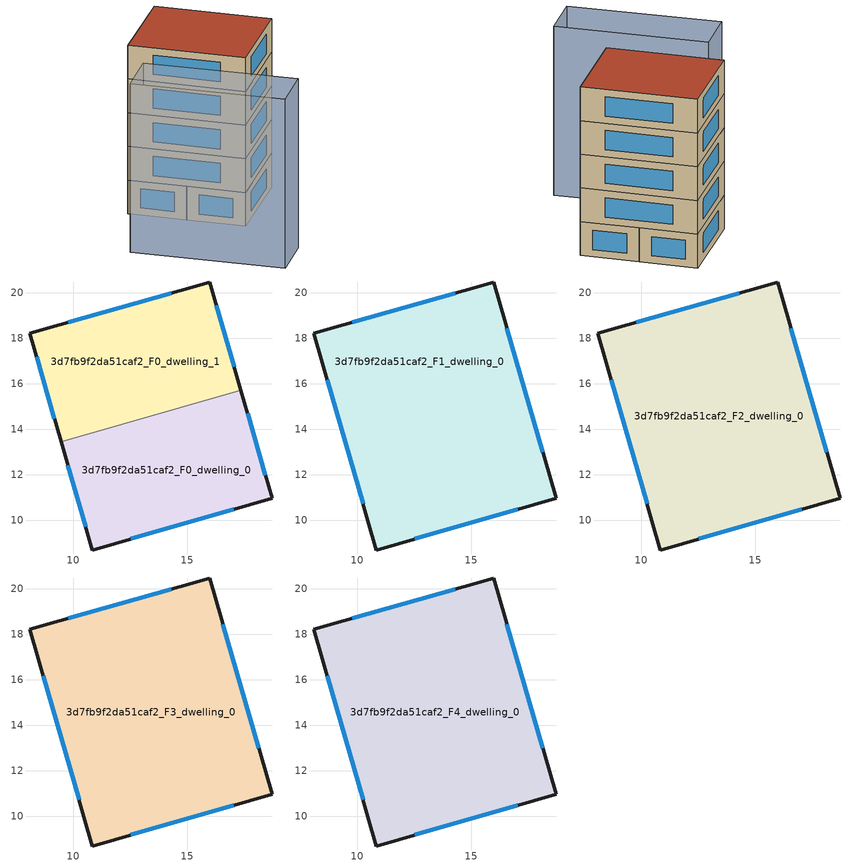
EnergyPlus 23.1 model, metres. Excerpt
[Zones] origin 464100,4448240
3d7fb9f2da51caf2_F0_dwelling_0
 floor ground (EU_floor_Construction): 17.36,15.72 18.74,10.96 10.84,8.69 9.47,13.45 z0
 wall outside (EU_wall_Construction): 9.47,13.45 10.84,8.69 18.74,10.96 17.36,15.72 z0:3
 wall to 3d7fb9f2da51caf2_F0_dwelling_1 (EU_wall_Construction): 17.36,15.72 9.46,13.45 z0:3
 window (EU_Window_Construction): 18.44,11.98 17.66,14.7 / 12.53,9.18 17.05,10.47 / 9.76,12.43 10.54,9.71 z0.64:2.36
3d7fb9f2da51caf2_F0_dwelling_1
 floor ground (EU_floor_Construction): 15.99,20.48 17.36,15.72 9.47,13.45 8.09,18.21 z0
 wall outside (EU_wall_Construction): 17.36,15.72 15.99,20.48 8.09,18.21 9.47,13.45 z0:3
 window (EU_Window_Construction): 14.3,19.99 9.78,18.7 / 17.07,16.74 16.29,19.46 / 8.38,17.19 9.17,14.47 z0.64:2.36
3d7fb9f2da51caf2_F1_dwelling_0
 floor to 3d7fb9f2da51caf2_F0_dwelling_0 (EU_floor_Construction): 17.36,15.72 18.74,10.96 10.84,8.69 9.47,13.45 z3
 floor to 3d7fb9f2da51caf2_F0_dwelling_1 (EU_floor_Construction): 15.99,20.48 17.36,15.72 9.47,13.45 8.09,18.21 z3
 wall outside (EU_wall_Construction): 15.99,20.48 8.09,18.21 10.84,8.69 18.74,10.96 15.99,20.48 z3:6
 window (EU_Window_Construction): 14.3,19.99 9.78,18.7 / 18.15,13 16.58,18.44 / 12.53,9.18 17.05,10.47 / 8.68,16.17 10.25,10.73 z3.64:5.36
3d7fb9f2da51caf2_F2_dwelling_0
 floor to 3d7fb9f2da51caf2_F1_dwelling_0 (EU_floor_Construction): 15.99,20.48 18.74,10.96 10.84,8.69 8.09,18.21 z6
 wall outside (EU_wall_Construction): 15.99,20.48 8.09,18.21 10.84,8.69 18.74,10.96 15.99,20.48 z6:9
 window (EU_Window_Construction): 14.3,19.99 9.78,18.7 / 18.15,13 16.58,18.44 / 12.53,9.18 17.05,10.47 / 8.68,16.17 10.25,10.73 z6.64:8.36
3d7fb9f2da51caf2_F3_dwelling_0
 floor to 3d7fb9f2da51caf2_F2_dwelling_0 (EU_floor_Construction): 15.99,20.48 18.74,10.96 10.84,8.69 8.09,18.21 z9
 wall outside (EU_wall_Construction): 15.99,20.48 8.09,18.21 10.84,8.69 18.74,10.96 15.99,20.48 z9:12
 window (EU_Window_Construction): 14.3,19.99 9.78,18.7 / 18.15,13 16.58,18.44 / 12.53,9.18 17.05,10.47 / 8.68,16.17 10.25,10.73 z9.64:11.36
3d7fb9f2da51caf2_F4_dwelling_0
 floor to 3d7fb9f2da51caf2_F3_dwelling_0 (EU_floor_Construction): 15.99,20.48 18.74,10.96 10.84,8.69 8.09,18.21 z12
 wall outside (EU_wall_Construction): 15.99,20.48 8.09,18.21 10.84,8.69 18.74,10.96 15.99,20.48 z12:15
 window (EU_Window_Construction): 14.3,19.99 9.78,18.7 / 18.15,13 16.58,18.44 / 12.53,9.18 17.05,10.47 / 8.68,16.17 10.25,10.73 z12.64:14.36
 roof outside (EU_roof_Construction): 18.74,10.96 15.99,20.48 8.09,18.21 10.84,8.69 z15
shading: 5.29,1.57 1.5,14.02 / 1.5,14.02 5.58,15.26 / 5.58,15.26 9.37,2.81 / 9.37,2.81 5.29,1.57 z0:15
[Building]
EU S2 Campaign: North Axis=0; Terrain=City; Solar Distribution=FullExterior
[Site:Location]
Yerevan-Zvartnots.Intl.AP: Latitude=40.15; Longitude=44.383; Time Zone=4; Elevation=854
[SizingPeriod:WeatherFileDays]
AnnualSizingPeriod: Begin Month=1; Begin Day of Month=1; End Month=12; End Day of Month=31; Day of Week for Start Day=Monday; Use Weather File Daylight Saving Period=No; Use Weather File Rain and Snow Indicators=No
[MATERIAL]
EU_InternalMass_Material: Roughness=MediumRough; Thickness=0.1; Conductivity=1; Density=1800; Specific Heat=900; Thermal Absorptance=0.9; Solar Absorptance=0.7; Visible Absorptance=0.7
[MATERIAL:NOMASS] Roughness=MediumRough; Thermal Absorptance=0.9; Solar Absorptance=0.7; Visible Absorptance=0.7
Name | Thermal Resistance
EU_wall_NoMass | 1.05043
EU_roof_NoMass | 1.45357
EU_floor_NoMass | 0.478065
[WINDOWMATERIAL:SIMPLEGLAZINGSYSTEM]
EU_Window_SimpleGlazing: UFactor=2.5566; Solar Heat Gain Coefficient=0.75; Visible Transmittance=0.75
[CONSTRUCTION]
EU_wall_Construction: EU_wall_NoMass
EU_roof_Construction: EU_roof_NoMass
EU_floor_Construction: EU_floor_NoMass
EU_Window_Construction: EU_Window_SimpleGlazing
EU_InternalMass_Construction: EU_InternalMass_Material
[ZONE] Type=1; Multiplier=1; Ceiling Height=autocalculate; Floor Area=autocalculate; Part of Total Floor Area=Yes
Name | Volume
3d7fb9f2da51caf2_F0_dwelling_0 | 122.179
3d7fb9f2da51caf2_F1_dwelling_0; 3d7fb9f2da51caf2_F2_dwelling_0; 3d7fb9f2da51caf2_F3_dwelling_0; 3d7fb9f2da51caf2_F4_dwelling_0 | 244.355
3d7fb9f2da51caf2_F0_dwelling_1 | 122.182
[INTERNALMASS] Construction=EU_InternalMass_Construction
Name | Zone or ZoneList | Surface Area
3d7fb9f2da51caf2_F0_dwelling_0_EU_InternalMass | 3d7fb9f2da51caf2_F0_dwelling_0 | 40.7265
3d7fb9f2da51caf2_F0_dwelling_1_EU_InternalMass | 3d7fb9f2da51caf2_F0_dwelling_1 | 40.7275
3d7fb9f2da51caf2_F1_dwelling_0_EU_InternalMass | 3d7fb9f2da51caf2_F1_dwelling_0 | 81.4517
3d7fb9f2da51caf2_F2_dwelling_0_EU_InternalMass | 3d7fb9f2da51caf2_F2_dwelling_0 | 81.4517
3d7fb9f2da51caf2_F3_dwelling_0_EU_InternalMass | 3d7fb9f2da51caf2_F3_dwelling_0 | 81.4517
3d7fb9f2da51caf2_F4_dwelling_0_EU_InternalMass | 3d7fb9f2da51caf2_F4_dwelling_0 | 81.4517
[OTHEREQUIPMENT] Fuel Type=Electricity; Design Level Calculation Method=Watts/Area; Power per Zone Floor Area=1; Fraction Latent=0; Fraction Radiant=0; Fraction Lost=0; Carbon Dioxide Generation Rate=0; EndUse Subcategory=EU_Step8_InternalGains
Name | Zone or ZoneList or Space or SpaceList | Schedule
EU_Step8_InternalGain_3d7fb9f2da51caf2_F0_dwelling_0_f000 | 3d7fb9f2da51caf2_F0_dwelling_0 | EU_Step8_GainSchedule_3d7fb9f2da51caf2_F0_dwelling_0_f000
EU_Step8_InternalGain_3d7fb9f2da51caf2_F0_dwelling_1_f000 | 3d7fb9f2da51caf2_F0_dwelling_1 | EU_Step8_GainSchedule_3d7fb9f2da51caf2_F0_dwelling_1_f000
EU_Step8_InternalGain_3d7fb9f2da51caf2_F1_dwelling_0_f000 | 3d7fb9f2da51caf2_F1_dwelling_0 | EU_Step8_GainSchedule_3d7fb9f2da51caf2_F1_dwelling_0_f000
EU_Step8_InternalGain_3d7fb9f2da51caf2_F2_dwelling_0_f000 | 3d7fb9f2da51caf2_F2_dwelling_0 | EU_Step8_GainSchedule_3d7fb9f2da51caf2_F2_dwelling_0_f000
EU_Step8_InternalGain_3d7fb9f2da51caf2_F3_dwelling_0_f000 | 3d7fb9f2da51caf2_F3_dwelling_0 | EU_Step8_GainSchedule_3d7fb9f2da51caf2_F3_dwelling_0_f000
EU_Step8_InternalGain_3d7fb9f2da51caf2_F4_dwelling_0_f000 | 3d7fb9f2da51caf2_F4_dwelling_0 | EU_Step8_GainSchedule_3d7fb9f2da51caf2_F4_dwelling_0_f000
[ZONEVENTILATION:DESIGNFLOWRATE] Schedule=EU_AlwaysOn; Design Flow Rate Calculation Method=AirChanges/Hour; Air Changes per Hour=0.557805; Ventilation Type=Natural; Fan Pressure Rise=0; Fan Total Efficiency=1; Constant Term Coefficient=1; Temperature Term Coefficient=0; Velocity Term Coefficient=0; Velocity Squared Term Coefficient=0; Minimum Indoor Temperature=-100; Maximum Indoor Temperature=100; Delta Temperature=-100; Minimum Outdoor Temperature=-100; Maximum Outdoor Temperature=100; Maximum Wind Speed=40
Name | Zone or ZoneList or Space or SpaceList
EU_ConstantAir_3d7fb9f2da51caf2_F0_dwelling_0 | 3d7fb9f2da51caf2_F0_dwelling_0
EU_ConstantAir_3d7fb9f2da51caf2_F0_dwelling_1 | 3d7fb9f2da51caf2_F0_dwelling_1
EU_ConstantAir_3d7fb9f2da51caf2_F1_dwelling_0 | 3d7fb9f2da51caf2_F1_dwelling_0
EU_ConstantAir_3d7fb9f2da51caf2_F2_dwelling_0 | 3d7fb9f2da51caf2_F2_dwelling_0
EU_ConstantAir_3d7fb9f2da51caf2_F3_dwelling_0 | 3d7fb9f2da51caf2_F3_dwelling_0
EU_ConstantAir_3d7fb9f2da51caf2_F4_dwelling_0 | 3d7fb9f2da51caf2_F4_dwelling_0
[HVACTEMPLATE:THERMOSTAT] Constant Heating Setpoint=20; Constant Cooling Setpoint=50
EU_HeatOnly_3d7fb9f2da51caf2_F0_dwelling_0; EU_HeatOnly_3d7fb9f2da51caf2_F0_dwelling_1; EU_HeatOnly_3d7fb9f2da51caf2_F1_dwelling_0; EU_HeatOnly_3d7fb9f2da51caf2_F2_dwelling_0; EU_HeatOnly_3d7fb9f2da51caf2_F3_dwelling_0; EU_HeatOnly_3d7fb9f2da51caf2_F4_dwelling_0
[HVACTEMPLATE:ZONE:IDEALLOADSAIRSYSTEM] System Availability Schedule=EU_AlwaysOn; Maximum Heating Supply Air Temperature=50; Minimum Cooling Supply Air Temperature=13; Maximum Heating Supply Air Humidity Ratio=0.0156; Minimum Cooling Supply Air Humidity Ratio=0.0077; Heating Limit=NoLimit; Cooling Limit=NoLimit; Heating Availability Schedule=EU_AlwaysOn; Cooling Availability Schedule=EU_CoolingOff; Dehumidification Control Type=ConstantSensibleHeatRatio; Cooling Sensible Heat Ratio=0.7; Dehumidification Setpoint=60; Humidification Control Type=None; Humidification Setpoint=30; Outdoor Air Method=None; Outdoor Air Flow Rate per Person=0.00944; Outdoor Air Flow Rate per Zone Floor Area=0; Outdoor Air Flow Rate per Zone=0; Demand Controlled Ventilation Type=None; Outdoor Air Economizer Type=NoEconomizer; Heat Recovery Type=None; Sensible Heat Recovery Effectiveness=0.7; Latent Heat Recovery Effectiveness=0.65
Name | Template Thermostat
3d7fb9f2da51caf2_F0_dwelling_0 | EU_HeatOnly_3d7fb9f2da51caf2_F0_dwelling_0
3d7fb9f2da51caf2_F0_dwelling_1 | EU_HeatOnly_3d7fb9f2da51caf2_F0_dwelling_1
3d7fb9f2da51caf2_F1_dwelling_0 | EU_HeatOnly_3d7fb9f2da51caf2_F1_dwelling_0
3d7fb9f2da51caf2_F2_dwelling_0 | EU_HeatOnly_3d7fb9f2da51caf2_F2_dwelling_0
3d7fb9f2da51caf2_F3_dwelling_0 | EU_HeatOnly_3d7fb9f2da51caf2_F3_dwelling_0
3d7fb9f2da51caf2_F4_dwelling_0 | EU_HeatOnly_3d7fb9f2da51caf2_F4_dwelling_0
[SIZING:ZONE] Zone Cooling Design Supply Air Temperature Input Method=SupplyAirTemperature; Zone Cooling Design Supply Air Temperature=13; Zone Heating Design Supply Air Temperature Input Method=SupplyAirTemperature; Zone Heating Design Supply Air Temperature=50; Zone Cooling Design Supply Air Humidity Ratio=0.008; Zone Heating Design Supply Air Humidity Ratio=0.008; Cooling Design Air Flow Method=DesignDay; Cooling Design Air Flow Rate=0; Cooling Minimum Air Flow per Zone Floor Area=0.000762; Cooling Minimum Air Flow=0; Cooling Minimum Air Flow Fraction=0.2; Heating Design Air Flow Method=DesignDay; Heating Design Air Flow Rate=0; Heating Maximum Air Flow per Zone Floor Area=0.002032; Heating Maximum Air Flow=0.141576; Heating Maximum Air Flow Fraction=0.3; Account for Dedicated Outdoor Air System=No; Dedicated Outdoor Air System Control Strategy=NeutralSupplyAir; Dedicated Outdoor Air Low Setpoint Temperature for Design=autosize; Dedicated Outdoor Air High Setpoint Temperature for Design=autosize; Zone Load Sizing Method=Sensible Load Only No Latent Load; Zone Latent Cooling Design Supply Air Humidity Ratio Input Method=HumidityRatioDifference; Zone Cooling Design Supply Air Humidity Ratio Difference=0.005; Zone Latent Heating Design Supply Air Humidity Ratio Input Method=HumidityRatioDifference; Zone Humidification Design Supply Air Humidity Ratio Difference=0.005
3d7fb9f2da51caf2_F0_dwelling_0; 3d7fb9f2da51caf2_F0_dwelling_1; 3d7fb9f2da51caf2_F1_dwelling_0; 3d7fb9f2da51caf2_F2_dwelling_0; 3d7fb9f2da51caf2_F3_dwelling_0; 3d7fb9f2da51caf2_F4_dwelling_0
[SCHEDULE:CONSTANT]
Name | Hourly Value
EU_AlwaysOn | 1
EU_CoolingOff | 0
[SCHEDULE:FILE] Column Number=1; Rows to Skip at Top=0; Number of Hours of Data=8760; Column Separator=Comma; Interpolate to Timestep=No; Minutes per Item=60; Adjust Schedule for Daylight Savings=Yes
Name | File
EU_Step8_GainSchedule_3d7fb9f2da51caf2_F0_dwelling_0_f000 | ../../schedules/3d7fb9f2da51caf2/3d7fb9f2da51caf2_F0_dwelling_0_f000_gain.csv
EU_Step8_GainSchedule_3d7fb9f2da51caf2_F0_dwelling_1_f000 | ../../schedules/3d7fb9f2da51caf2/3d7fb9f2da51caf2_F0_dwelling_1_f000_gain.csv
EU_Step8_GainSchedule_3d7fb9f2da51caf2_F1_dwelling_0_f000 | ../../schedules/3d7fb9f2da51caf2/3d7fb9f2da51caf2_F1_dwelling_0_f000_gain.csv
EU_Step8_GainSchedule_3d7fb9f2da51caf2_F2_dwelling_0_f000 | ../../schedules/3d7fb9f2da51caf2/3d7fb9f2da51caf2_F2_dwelling_0_f000_gain.csv
EU_Step8_GainSchedule_3d7fb9f2da51caf2_F3_dwelling_0_f000 | ../../schedules/3d7fb9f2da51caf2/3d7fb9f2da51caf2_F3_dwelling_0_f000_gain.csv
EU_Step8_GainSchedule_3d7fb9f2da51caf2_F4_dwelling_0_f000 | ../../schedules/3d7fb9f2da51caf2/3d7fb9f2da51caf2_F4_dwelling_0_f000_gain.csv
